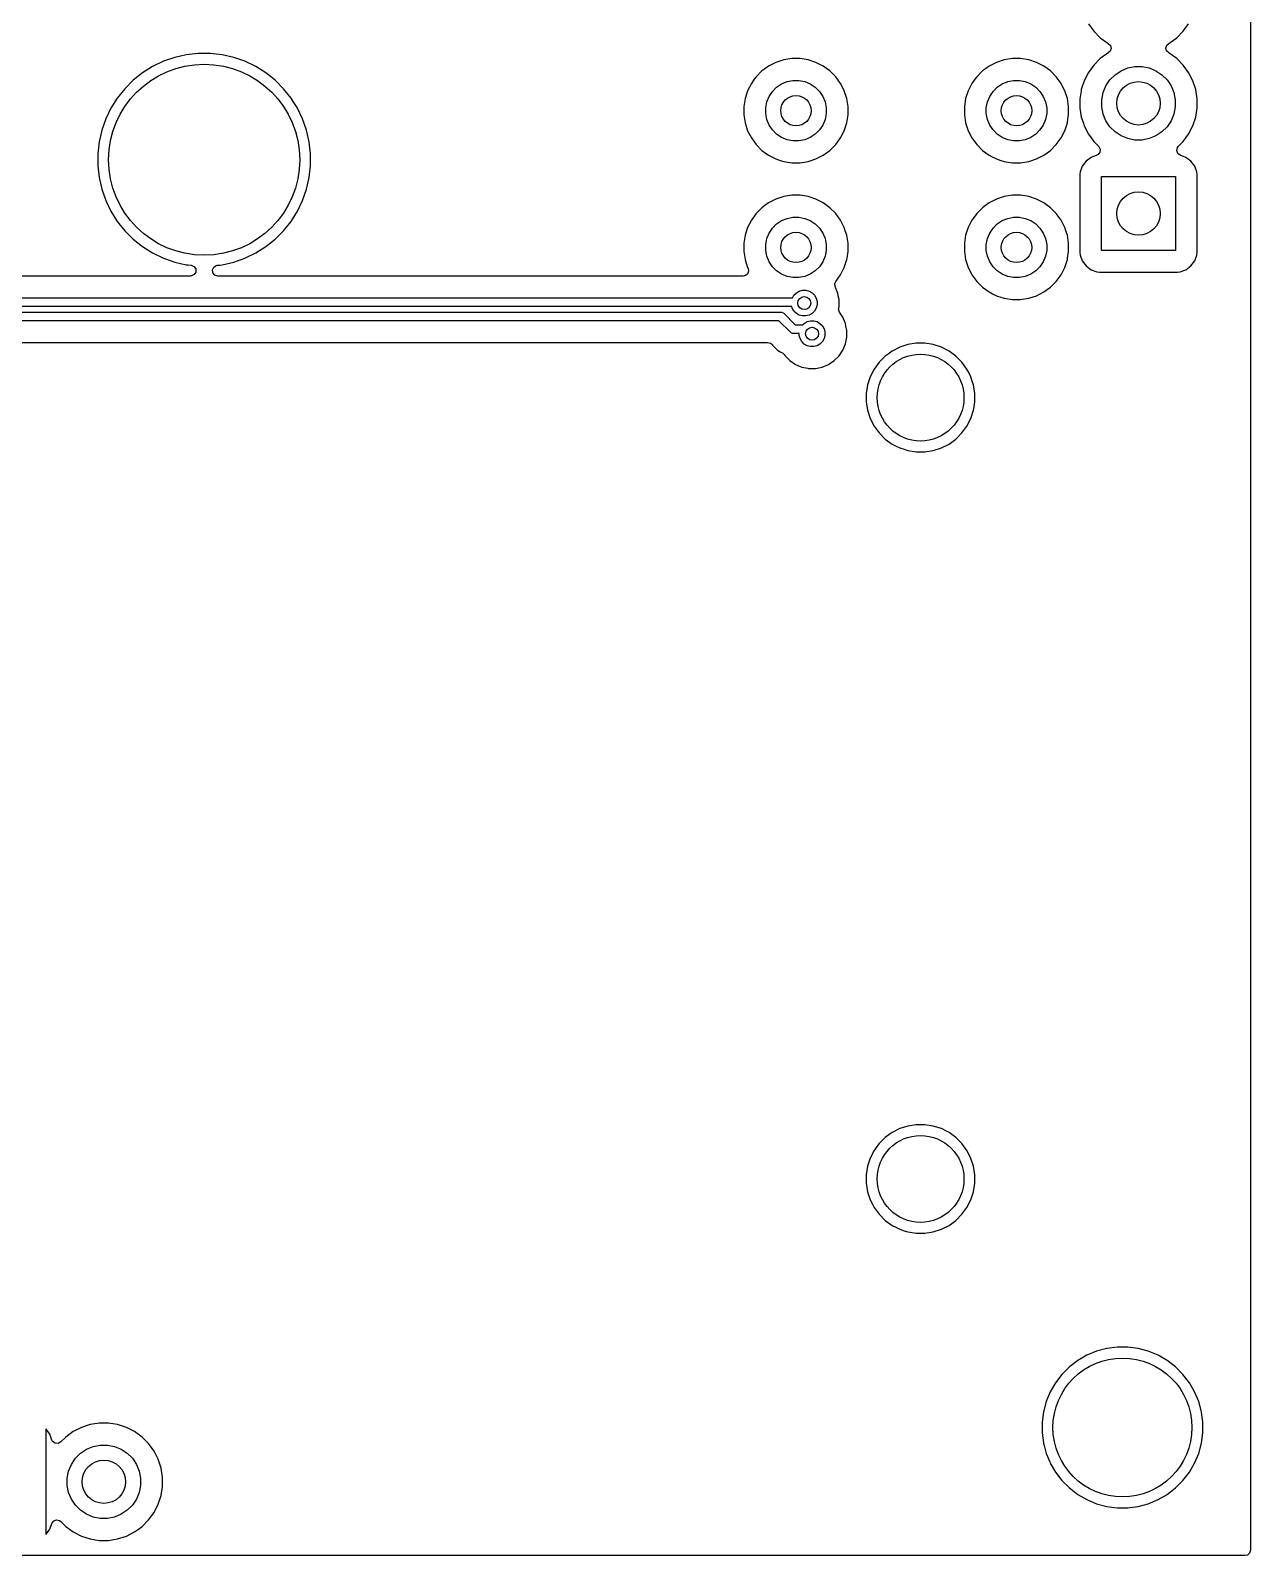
# Model space of a CAD drawing. Extents: x 81.5 to 180.4, y -148.7 to -49.7.
# Drawn here: x 152.35 to 180.45, y -148.7 to -113.57 of the extents above; entities that cross this region are included whole.
import ezdxf

# ---------------------------------------------------------------- set-up
doc = ezdxf.new("R2010")
doc.units = 0
doc.layers.add('BLACK', color=7, linetype='CONTINUOUS')

msp = doc.modelspace()

# ---------------------------------------------------------------- linework, layer by layer
at = {"layer": 'BLACK', "linetype": 'CONTINUOUS'}
for p, q in [((180.4495, -49.8245), (180.4495, -148.5755)), ((176.714951, -113.41282), (176.83989, -113.584786)), ((178.900109, -113.584786), (179.025048, -113.41282)), ((176.83989, -113.584786), (176.990213, -113.735109)), ((176.990213, -113.735109), (177.162182, -113.86005)), ((178.599789, -113.844086), (178.749786, -113.735109)), ((178.749786, -113.735109), (178.749788, -113.735106)), ((178.749788, -113.735106), (178.749792, -113.735104)), ((178.749792, -113.735104), (178.900104, -113.584792)), ((178.900104, -113.584792), (178.900106, -113.584788)), ((178.900106, -113.584788), (178.900109, -113.584786)), ((155.938875, -114.125317), (155.670546, -114.186561)), ((155.938891, -114.125315), (155.938875, -114.125317)), ((156.212379, -114.0945), (155.938891, -114.125315)), ((156.212383, -114.0945), (156.212379, -114.0945)), ((156.487617, -114.0945), (156.212383, -114.0945)), ((156.487621, -114.0945), (156.487617, -114.0945)), ((156.761108, -114.125315), (156.487621, -114.0945)), ((156.761124, -114.125317), (156.761108, -114.125315)), ((157.029453, -114.186561), (156.761124, -114.125317)), ((177.162182, -114.089949), (176.990213, -114.21489)), ((177.162182, -113.86005), (177.170946, -113.864516)), ((177.170946, -114.085484), (177.162182, -114.089949)), ((177.170946, -113.864516), (177.221742, -113.912491)), ((177.215998, -114.046447), (177.170946, -114.085484)), ((177.238536, -113.980312), (177.215998, -114.046447)), ((177.221742, -113.912491), (177.238536, -113.980312)), ((178.501463, -113.969692), (178.523999, -113.903556)), ((178.518259, -114.037512), (178.501463, -113.969692)), ((178.569054, -114.085485), (178.518259, -114.037512)), ((178.523999, -113.903556), (178.569054, -113.864515)), ((178.569054, -113.864515), (178.577816, -113.860051)), ((178.577115, -114.089591), (178.569054, -114.085485)), ((178.57782, -114.089951), (178.577115, -114.089591)), ((178.577816, -113.860051), (178.599789, -113.844086)), ((178.749786, -114.21489), (178.57782, -114.089951)), ((155.162781, -114.396884), (154.929733, -114.543318)), ((155.410753, -114.277467), (155.162781, -114.396884)), ((155.670534, -114.186565), (155.410753, -114.277467)), ((155.670546, -114.186561), (155.670534, -114.186565)), ((157.029465, -114.186565), (157.029453, -114.186561)), ((157.289246, -114.277467), (157.029465, -114.186565)), ((157.537218, -114.396884), (157.289246, -114.277467)), ((157.537221, -114.396886), (157.537218, -114.396884)), ((157.770268, -114.543319), (157.537221, -114.396886)), ((169.197924, -114.499312), (169.064312, -114.632924)), ((169.197925, -114.499312), (169.197924, -114.499312)), ((169.197927, -114.49931), (169.197925, -114.499312)), ((169.263579, -114.45161), (169.197927, -114.49931)), ((169.3508, -114.38824), (169.263579, -114.45161)), ((169.519163, -114.302454), (169.3508, -114.38824)), ((169.698881, -114.244059), (169.519163, -114.302454)), ((169.885514, -114.2145), (169.698881, -114.244059)), ((169.885519, -114.2145), (169.885514, -114.2145)), ((170.074481, -114.2145), (169.885519, -114.2145)), ((170.074486, -114.2145), (170.074481, -114.2145)), ((170.261118, -114.244059), (170.074486, -114.2145)), ((170.440836, -114.302454), (170.261118, -114.244059)), ((170.564006, -114.365213), (170.440836, -114.302454)), ((170.609199, -114.38824), (170.564006, -114.365213)), ((170.762073, -114.49931), (170.609199, -114.38824)), ((170.89569, -114.632927), (170.762073, -114.49931)), ((174.277924, -114.499312), (174.144312, -114.632924)), ((174.277925, -114.499312), (174.277924, -114.499312)), ((174.277927, -114.49931), (174.277925, -114.499312)), ((174.343579, -114.45161), (174.277927, -114.49931)), ((174.4308, -114.38824), (174.343579, -114.45161)), ((174.599163, -114.302454), (174.4308, -114.38824)), ((174.778881, -114.244059), (174.599163, -114.302454)), ((174.965514, -114.2145), (174.778881, -114.244059)), ((174.965519, -114.2145), (174.965514, -114.2145)), ((175.154481, -114.2145), (174.965519, -114.2145)), ((175.154486, -114.2145), (175.154481, -114.2145)), ((175.341118, -114.244059), (175.154486, -114.2145)), ((175.520836, -114.302454), (175.341118, -114.244059)), ((175.644006, -114.365213), (175.520836, -114.302454)), ((175.689199, -114.38824), (175.644006, -114.365213)), ((175.842073, -114.49931), (175.689199, -114.38824)), ((175.97569, -114.632927), (175.842073, -114.49931)), ((176.83989, -114.365213), (176.714951, -114.537179)), ((176.990213, -114.21489), (176.83989, -114.365213)), ((177.330766, -114.587941), (177.469313, -114.495367)), ((177.469313, -114.495367), (177.623258, -114.431601)), ((177.623258, -114.431601), (177.786685, -114.399093)), ((177.786685, -114.399093), (177.953315, -114.399093)), ((177.953315, -114.399093), (178.116742, -114.431601)), ((178.116742, -114.431601), (178.270687, -114.495367)), ((178.270687, -114.495367), (178.409234, -114.587941)), ((178.900109, -114.365213), (178.749786, -114.21489)), ((179.025048, -114.537179), (178.900109, -114.365213)), ((154.714545, -114.714924), (154.519924, -114.909545)), ((154.929733, -114.543318), (154.714545, -114.714924)), ((157.985455, -114.714925), (157.770268, -114.543319)), ((158.180075, -114.909545), (157.985455, -114.714925)), ((168.95324, -114.7858), (168.867454, -114.954163)), ((169.02117, -114.692304), (168.95324, -114.7858)), ((169.06431, -114.632927), (169.02117, -114.692304)), ((169.064312, -114.632925), (169.06431, -114.632927)), ((169.064312, -114.632924), (169.064312, -114.632925)), ((169.438893, -114.970925), (169.535925, -114.873893)), ((169.535925, -114.873893), (169.650022, -114.797655)), ((169.650022, -114.797655), (169.776801, -114.745142)), ((169.776801, -114.745142), (169.911388, -114.718371)), ((169.911388, -114.718371), (170.048612, -114.718371)), ((170.048612, -114.718371), (170.183199, -114.745142)), ((170.183199, -114.745142), (170.309978, -114.797655)), ((170.309978, -114.797655), (170.424075, -114.873893)), ((170.424075, -114.873893), (170.521107, -114.970925)), ((171.00676, -114.785801), (170.89569, -114.632927)), ((171.011462, -114.79503), (171.00676, -114.785801)), ((171.092545, -114.954163), (171.011462, -114.79503)), ((174.03324, -114.7858), (173.947454, -114.954163)), ((174.10117, -114.692304), (174.03324, -114.7858)), ((174.14431, -114.632927), (174.10117, -114.692304)), ((174.144312, -114.632925), (174.14431, -114.632927)), ((174.144312, -114.632924), (174.144312, -114.632925)), ((174.518893, -114.970925), (174.615925, -114.873893)), ((174.615925, -114.873893), (174.730022, -114.797655)), ((174.730022, -114.797655), (174.856801, -114.745142)), ((174.856801, -114.745142), (174.991388, -114.718371)), ((174.991388, -114.718371), (175.128612, -114.718371)), ((175.128612, -114.718371), (175.263199, -114.745142)), ((175.263199, -114.745142), (175.389978, -114.797655)), ((175.389978, -114.797655), (175.504075, -114.873893)), ((175.504075, -114.873893), (175.601107, -114.970925)), ((176.08676, -114.785801), (175.97569, -114.632927)), ((176.091462, -114.79503), (176.08676, -114.785801)), ((176.172545, -114.954163), (176.091462, -114.79503)), ((176.618444, -114.726585), (176.552753, -114.92876)), ((176.714951, -114.537179), (176.618444, -114.726585)), ((177.056601, -114.998258), (177.120367, -114.844313)), ((177.120367, -114.844313), (177.212941, -114.705766)), ((177.212941, -114.705766), (177.330766, -114.587941)), ((178.409234, -114.587941), (178.527059, -114.705766)), ((178.527059, -114.705766), (178.619633, -114.844313)), ((178.619633, -114.844313), (178.683399, -114.998258)), ((179.025049, -114.537181), (179.025048, -114.537179)), ((179.025051, -114.537184), (179.025049, -114.537181)), ((179.121557, -114.726588), (179.025051, -114.537184)), ((179.187246, -114.928757), (179.121557, -114.726588)), ((154.348318, -115.124733), (154.201884, -115.357781)), ((154.519924, -114.909545), (154.348318, -115.124733)), ((158.351681, -115.124732), (158.180075, -114.909545)), ((158.399005, -115.200048), (158.351681, -115.124732)), ((158.474698, -115.320513), (158.399005, -115.200048)), ((168.809059, -115.133881), (168.7795, -115.320513)), ((168.867454, -114.954163), (168.809059, -115.133881)), ((169.283371, -115.346388), (169.310142, -115.211801)), ((169.310142, -115.211801), (169.362655, -115.085022)), ((169.362655, -115.085022), (169.438893, -114.970925)), ((170.521107, -114.970925), (170.597345, -115.085022)), ((170.597345, -115.085022), (170.649858, -115.211801)), ((170.649858, -115.211801), (170.676629, -115.346388)), ((171.15094, -115.133881), (171.092545, -114.954163)), ((171.1805, -115.320513), (171.15094, -115.133881)), ((173.889059, -115.133881), (173.8595, -115.320513)), ((173.947454, -114.954163), (173.889059, -115.133881)), ((174.363371, -115.346388), (174.390142, -115.211801)), ((174.390142, -115.211801), (174.442655, -115.085022)), ((174.442655, -115.085022), (174.518893, -114.970925)), ((175.601107, -114.970925), (175.677345, -115.085022)), ((175.677345, -115.085022), (175.729858, -115.211801)), ((175.729858, -115.211801), (175.756629, -115.346388)), ((176.23094, -115.133881), (176.172545, -114.954163)), ((176.2605, -115.320513), (176.23094, -115.133881)), ((176.54873, -114.954163), (176.5195, -115.138713)), ((176.5195, -115.138713), (176.5195, -115.351287)), ((176.552753, -114.92876), (176.54873, -114.954163)), ((177.024093, -115.161685), (177.056601, -114.998258)), ((177.024093, -115.328315), (177.024093, -115.161685)), ((178.683399, -114.998258), (178.715907, -115.161685)), ((178.715907, -115.161685), (178.715907, -115.328315)), ((179.2205, -115.138713), (179.187246, -114.928757)), ((179.2205, -115.351287), (179.2205, -115.138713)), ((154.201884, -115.357781), (154.082467, -115.605753)), ((158.498115, -115.35778), (158.474698, -115.320513)), ((158.498115, -115.357781), (158.498115, -115.35778)), ((158.617534, -115.605757), (158.498115, -115.357781)), ((168.7795, -115.320513), (168.7795, -115.509486)), ((168.7795, -115.509486), (168.809059, -115.696118)), ((169.283371, -115.483612), (169.283371, -115.346388)), ((169.310142, -115.618199), (169.283371, -115.483612)), ((170.676629, -115.483612), (170.649858, -115.618199)), ((170.676629, -115.346388), (170.676629, -115.483612)), ((171.165252, -115.605757), (171.1805, -115.509486)), ((171.1805, -115.509486), (171.1805, -115.320513)), ((173.8595, -115.320513), (173.8595, -115.509486)), ((173.8595, -115.509486), (173.889059, -115.696118)), ((174.363371, -115.483612), (174.363371, -115.346388)), ((174.390142, -115.618199), (174.363371, -115.483612)), ((175.756629, -115.483612), (175.729858, -115.618199)), ((175.756629, -115.346388), (175.756629, -115.483612)), ((176.245252, -115.605757), (176.2605, -115.509486)), ((176.2605, -115.509486), (176.2605, -115.320513)), ((176.5195, -115.351287), (176.520529, -115.357781)), ((176.520529, -115.357781), (176.551748, -115.554896)), ((176.551748, -115.554896), (176.552754, -115.561243)), ((176.552754, -115.561243), (176.599531, -115.705208)), ((177.056601, -115.491742), (177.024093, -115.328315)), ((177.120367, -115.645687), (177.056601, -115.491742)), ((178.683399, -115.491742), (178.619633, -115.645687)), ((178.715907, -115.328315), (178.683399, -115.491742)), ((179.121557, -115.763412), (179.187246, -115.561243)), ((179.187246, -115.561243), (179.2205, -115.351287)), ((153.991561, -115.865546), (153.930317, -116.133875)), ((153.991565, -115.865534), (153.991561, -115.865546)), ((154.082467, -115.605753), (153.991565, -115.865534)), ((158.708438, -115.865546), (158.617534, -115.605757)), ((158.769683, -116.133879), (158.708438, -115.865546)), ((168.809059, -115.696118), (168.867454, -115.875836)), ((168.867454, -115.875836), (168.95324, -116.044199)), ((169.362655, -115.744978), (169.310142, -115.618199)), ((169.438893, -115.859075), (169.362655, -115.744978)), ((169.535925, -115.956107), (169.438893, -115.859075)), ((170.521107, -115.859075), (170.424075, -115.956107)), ((170.597345, -115.744978), (170.521107, -115.859075)), ((170.649858, -115.618199), (170.597345, -115.744978)), ((171.00676, -116.044199), (171.092547, -115.875832)), ((171.092547, -115.875832), (171.15094, -115.696118)), ((171.15094, -115.696118), (171.165252, -115.605757)), ((173.889059, -115.696118), (173.947454, -115.875836)), ((173.947454, -115.875836), (174.03324, -116.044199)), ((174.442655, -115.744978), (174.390142, -115.618199)), ((174.518893, -115.859075), (174.442655, -115.744978)), ((174.615925, -115.956107), (174.518893, -115.859075)), ((175.601107, -115.859075), (175.504075, -115.956107)), ((175.677345, -115.744978), (175.601107, -115.859075)), ((175.729858, -115.618199), (175.677345, -115.744978)), ((176.08676, -116.044199), (176.172547, -115.875832)), ((176.172547, -115.875832), (176.23094, -115.696118)), ((176.23094, -115.696118), (176.245252, -115.605757)), ((176.599531, -115.705208), (176.618444, -115.763414)), ((176.618444, -115.763414), (176.714951, -115.95282)), ((177.212941, -115.784234), (177.120367, -115.645687)), ((177.330766, -115.902059), (177.212941, -115.784234)), ((177.469313, -115.994633), (177.330766, -115.902059)), ((178.409234, -115.902059), (178.270687, -115.994633)), ((178.527059, -115.784234), (178.409234, -115.902059)), ((178.619633, -115.645687), (178.527059, -115.784234)), ((179.025051, -115.952816), (179.121557, -115.763412)), ((153.930315, -116.133891), (153.8995, -116.407378)), ((153.930317, -116.133875), (153.930315, -116.133891)), ((158.8005, -116.407383), (158.769683, -116.133879)), ((168.95324, -116.044199), (169.06431, -116.197073)), ((169.06431, -116.197073), (169.197927, -116.33069)), ((169.650022, -116.032345), (169.535925, -115.956107)), ((169.776801, -116.084858), (169.650022, -116.032345)), ((169.911388, -116.111629), (169.776801, -116.084858)), ((170.048612, -116.111629), (169.911388, -116.111629)), ((170.183199, -116.084858), (170.048612, -116.111629)), ((170.309978, -116.032345), (170.183199, -116.084858)), ((170.424075, -115.956107), (170.309978, -116.032345)), ((170.762073, -116.33069), (170.89569, -116.197073)), ((170.89569, -116.197073), (171.00676, -116.044199)), ((174.03324, -116.044199), (174.14431, -116.197073)), ((174.14431, -116.197073), (174.277927, -116.33069)), ((174.730022, -116.032345), (174.615925, -115.956107)), ((174.856801, -116.084858), (174.730022, -116.032345)), ((174.991388, -116.111629), (174.856801, -116.084858)), ((175.128612, -116.111629), (174.991388, -116.111629)), ((175.263199, -116.084858), (175.128612, -116.111629)), ((175.389978, -116.032345), (175.263199, -116.084858)), ((175.504075, -115.956107), (175.389978, -116.032345)), ((175.842073, -116.33069), (175.97569, -116.197073)), ((175.97569, -116.197073), (176.08676, -116.044199)), ((176.714951, -115.95282), (176.83989, -116.124786)), ((176.83989, -116.124786), (176.95343, -116.238326)), ((176.95343, -116.238326), (176.986915, -116.299649)), ((177.623258, -116.058399), (177.469313, -115.994633)), ((177.786685, -116.090907), (177.623258, -116.058399)), ((177.953315, -116.090907), (177.786685, -116.090907)), ((178.116742, -116.058399), (177.953315, -116.090907)), ((178.270687, -115.994633), (178.116742, -116.058399)), ((178.750566, -116.334853), (178.765418, -116.26658)), ((178.765418, -116.26658), (178.786563, -116.238332)), ((178.786563, -116.238332), (178.900104, -116.124792)), ((178.900104, -116.124792), (179.025051, -115.952816)), ((153.8995, -116.407378), (153.8995, -116.682621)), ((158.8005, -116.682617), (158.8005, -116.407383)), ((169.197927, -116.33069), (169.350801, -116.44176)), ((169.350801, -116.44176), (169.423326, -116.478713)), ((169.423326, -116.478713), (169.519163, -116.527545)), ((169.519163, -116.527545), (169.519165, -116.527545)), ((169.519165, -116.527545), (169.519168, -116.527547)), ((169.519168, -116.527547), (169.615497, -116.558846)), ((169.615497, -116.558846), (169.698881, -116.58594)), ((169.698881, -116.58594), (169.885514, -116.6155)), ((169.885514, -116.6155), (169.885519, -116.6155)), ((169.885519, -116.6155), (170.074486, -116.6155)), ((170.074486, -116.6155), (170.261118, -116.58594)), ((170.261118, -116.58594), (170.287241, -116.577452)), ((170.287241, -116.577452), (170.440832, -116.527547)), ((170.440832, -116.527547), (170.609199, -116.44176)), ((170.609199, -116.44176), (170.762073, -116.33069)), ((174.277927, -116.33069), (174.430801, -116.44176)), ((174.430801, -116.44176), (174.503326, -116.478713)), ((174.503326, -116.478713), (174.599163, -116.527545)), ((174.599163, -116.527545), (174.599165, -116.527545)), ((174.599165, -116.527545), (174.599168, -116.527547)), ((174.599168, -116.527547), (174.695497, -116.558846)), ((174.695497, -116.558846), (174.778881, -116.58594)), ((174.778881, -116.58594), (174.965514, -116.6155)), ((174.965514, -116.6155), (174.965519, -116.6155)), ((174.965519, -116.6155), (175.154486, -116.6155)), ((175.154486, -116.6155), (175.341118, -116.58594)), ((175.341118, -116.58594), (175.367241, -116.577452)), ((175.367241, -116.577452), (175.520832, -116.527547)), ((175.520832, -116.527547), (175.689199, -116.44176)), ((175.689199, -116.44176), (175.842073, -116.33069)), ((176.662452, -116.577455), (176.576206, -116.692664)), ((176.662455, -116.577452), (176.662452, -116.577455)), ((176.777664, -116.491206), (176.662455, -116.577452)), ((176.777669, -116.491203), (176.777664, -116.491206)), ((176.909083, -116.442189), (176.777669, -116.491203)), ((176.940059, -116.425274), (176.909083, -116.442189)), ((176.981931, -116.369341), (176.940059, -116.425274)), ((176.986915, -116.299649), (176.981931, -116.369341)), ((178.774983, -116.400318), (178.750566, -116.334853)), ((178.830917, -116.442189), (178.774983, -116.400318)), ((178.962328, -116.491202), (178.830917, -116.442189)), ((178.962335, -116.491206), (178.962328, -116.491202)), ((179.077544, -116.577452), (178.962335, -116.491206)), ((179.077547, -116.577455), (179.077544, -116.577452)), ((179.163793, -116.692664), (179.077547, -116.577455)), ((153.8995, -116.682621), (153.930315, -116.956108)), ((153.930315, -116.956108), (153.930317, -116.956124)), ((153.930317, -116.956124), (153.991561, -117.224453)), ((158.708438, -117.224454), (158.769683, -116.956121)), ((158.769683, -116.956121), (158.8005, -116.682617)), ((176.519501, -116.887123), (176.5195, -116.887135)), ((176.5195, -116.887135), (176.5195, -118.68287)), ((176.525908, -116.827517), (176.519501, -116.887116)), ((176.519501, -116.887116), (176.519501, -116.887123)), ((176.576202, -116.692671), (176.525908, -116.827517)), ((176.576206, -116.692664), (176.576202, -116.692671)), ((177.02, -118.635), (177.02, -116.935)), ((177.02, -116.935), (178.72, -116.935)), ((178.72, -116.935), (178.72, -118.635)), ((179.163795, -116.692668), (179.163793, -116.692664)), ((179.163796, -116.692669), (179.163795, -116.692668)), ((179.214091, -116.827517), (179.163796, -116.692669)), ((179.220499, -116.887128), (179.214091, -116.827517)), ((179.2205, -118.682873), (179.220499, -116.887128)), ((153.991561, -117.224453), (153.991565, -117.224465)), ((153.991565, -117.224465), (154.082467, -117.484246)), ((158.617534, -117.484243), (158.708438, -117.224454)), ((154.082467, -117.484246), (154.201884, -117.732218)), ((158.498114, -117.732221), (158.617534, -117.484243)), ((169.197924, -117.649312), (169.064312, -117.782924)), ((169.197925, -117.649312), (169.197924, -117.649312)), ((169.197927, -117.64931), (169.197925, -117.649312)), ((169.263579, -117.60161), (169.197927, -117.64931)), ((169.3508, -117.53824), (169.263579, -117.60161)), ((169.519163, -117.452454), (169.3508, -117.53824)), ((169.698881, -117.394059), (169.519163, -117.452454)), ((169.885514, -117.3645), (169.698881, -117.394059)), ((169.885519, -117.3645), (169.885514, -117.3645)), ((170.074481, -117.3645), (169.885519, -117.3645)), ((170.074486, -117.3645), (170.074481, -117.3645)), ((170.261118, -117.394059), (170.074486, -117.3645)), ((170.440836, -117.452454), (170.261118, -117.394059)), ((170.609199, -117.53824), (170.440836, -117.452454)), ((170.762073, -117.64931), (170.609199, -117.53824)), ((170.89569, -117.782927), (170.762073, -117.64931)), ((174.277924, -117.649312), (174.144312, -117.782924)), ((174.277925, -117.649312), (174.277924, -117.649312)), ((174.277927, -117.64931), (174.277925, -117.649312)), ((174.343579, -117.60161), (174.277927, -117.64931)), ((174.4308, -117.53824), (174.343579, -117.60161)), ((174.599163, -117.452454), (174.4308, -117.53824)), ((174.778881, -117.394059), (174.599163, -117.452454)), ((174.965514, -117.3645), (174.778881, -117.394059)), ((174.965519, -117.3645), (174.965514, -117.3645)), ((175.154481, -117.3645), (174.965519, -117.3645)), ((175.154486, -117.3645), (175.154481, -117.3645)), ((175.341118, -117.394059), (175.154486, -117.3645)), ((175.520836, -117.452454), (175.341118, -117.394059)), ((175.689199, -117.53824), (175.520836, -117.452454)), ((175.842073, -117.64931), (175.689199, -117.53824)), ((175.97569, -117.782927), (175.842073, -117.64931)), ((154.201884, -117.732218), (154.201886, -117.732221)), ((154.201886, -117.732221), (154.348319, -117.965268)), ((154.348319, -117.965268), (154.519925, -118.180455)), ((158.180075, -118.180455), (158.351681, -117.965268)), ((158.351681, -117.965268), (158.498114, -117.732221)), ((168.95324, -117.9358), (168.867454, -118.104163)), ((169.025345, -117.836557), (168.95324, -117.9358)), ((169.06431, -117.782927), (169.025345, -117.836557)), ((169.064312, -117.782925), (169.06431, -117.782927)), ((169.064312, -117.782924), (169.064312, -117.782925)), ((169.438893, -118.120925), (169.535925, -118.023893)), ((169.535925, -118.023893), (169.650022, -117.947655)), ((169.650022, -117.947655), (169.776801, -117.895142)), ((169.776801, -117.895142), (169.911388, -117.868371)), ((169.911388, -117.868371), (170.048612, -117.868371)), ((170.048612, -117.868371), (170.183199, -117.895142)), ((170.183199, -117.895142), (170.309978, -117.947655)), ((170.309978, -117.947655), (170.424075, -118.023893)), ((170.424075, -118.023893), (170.521107, -118.120925)), ((171.006759, -117.9358), (170.89569, -117.782927)), ((171.092545, -118.104163), (171.006759, -117.9358)), ((174.03324, -117.9358), (173.947454, -118.104163)), ((174.105345, -117.836557), (174.03324, -117.9358)), ((174.14431, -117.782927), (174.105345, -117.836557)), ((174.144312, -117.782925), (174.14431, -117.782927)), ((174.144312, -117.782924), (174.144312, -117.782925)), ((174.518893, -118.120925), (174.615925, -118.023893)), ((174.615925, -118.023893), (174.730022, -117.947655)), ((174.730022, -117.947655), (174.856801, -117.895142)), ((174.856801, -117.895142), (174.991388, -117.868371)), ((174.991388, -117.868371), (175.128612, -117.868371)), ((175.128612, -117.868371), (175.263199, -117.895142)), ((175.263199, -117.895142), (175.389978, -117.947655)), ((175.389978, -117.947655), (175.504075, -118.023893)), ((175.504075, -118.023893), (175.601107, -118.120925)), ((176.086759, -117.9358), (175.97569, -117.782927)), ((176.172545, -118.104163), (176.086759, -117.9358)), ((154.519925, -118.180455), (154.714545, -118.375075)), ((154.714545, -118.375075), (154.929732, -118.546681)), ((157.770268, -118.546681), (157.985455, -118.375075)), ((157.985455, -118.375075), (158.180075, -118.180455)), ((168.809059, -118.283881), (168.7795, -118.470513)), ((168.867454, -118.104163), (168.809059, -118.283881)), ((169.283371, -118.496388), (169.310142, -118.361801)), ((169.310142, -118.361801), (169.362655, -118.235022)), ((169.362655, -118.235022), (169.438893, -118.120925)), ((170.521107, -118.120925), (170.597345, -118.235022)), ((170.597345, -118.235022), (170.649858, -118.361801)), ((170.649858, -118.361801), (170.676629, -118.496388)), ((171.092545, -118.104165), (171.092545, -118.104163)), ((171.092547, -118.104168), (171.092545, -118.104165)), ((171.117334, -118.180454), (171.092547, -118.104168)), ((171.15094, -118.283881), (171.117334, -118.180454)), ((171.1805, -118.470513), (171.15094, -118.283881)), ((173.889059, -118.283881), (173.8595, -118.470513)), ((173.947454, -118.104163), (173.889059, -118.283881)), ((174.363371, -118.496388), (174.390142, -118.361801)), ((174.390142, -118.361801), (174.442655, -118.235022)), ((174.442655, -118.235022), (174.518893, -118.120925)), ((175.601107, -118.120925), (175.677345, -118.235022)), ((175.677345, -118.235022), (175.729858, -118.361801)), ((175.729858, -118.361801), (175.756629, -118.496388)), ((176.172545, -118.104165), (176.172545, -118.104163)), ((176.172547, -118.104168), (176.172545, -118.104165)), ((176.197334, -118.180454), (176.172547, -118.104168)), ((176.23094, -118.283881), (176.197334, -118.180454)), ((176.2605, -118.470513), (176.23094, -118.283881)), ((154.929732, -118.546681), (155.162779, -118.693114)), ((155.162779, -118.693114), (155.410757, -118.812534)), ((157.289243, -118.812534), (157.537221, -118.693114)), ((157.537221, -118.693114), (157.770268, -118.546681)), ((168.7795, -118.470513), (168.7795, -118.659486)), ((168.7795, -118.659486), (168.809059, -118.846118)), ((169.283371, -118.633612), (169.283371, -118.496388)), ((169.310142, -118.768199), (169.283371, -118.633612)), ((170.676629, -118.633612), (170.649858, -118.768199)), ((170.676629, -118.496388), (170.676629, -118.633612)), ((171.156259, -118.812534), (171.1805, -118.659486)), ((171.1805, -118.659486), (171.1805, -118.470513)), ((173.8595, -118.470513), (173.8595, -118.659486)), ((173.8595, -118.659486), (173.889059, -118.846118)), ((174.363371, -118.633612), (174.363371, -118.496388)), ((174.390142, -118.768199), (174.363371, -118.633612)), ((175.756629, -118.633612), (175.729858, -118.768199)), ((175.756629, -118.496388), (175.756629, -118.633612)), ((176.236259, -118.812534), (176.2605, -118.659486)), ((176.2605, -118.659486), (176.2605, -118.470513)), ((176.5195, -118.68287), (176.519501, -118.682876)), ((176.519501, -118.682876), (176.525908, -118.742483)), ((176.525908, -118.742483), (176.576202, -118.877328)), ((178.72, -118.635), (177.02, -118.635)), ((179.163796, -118.877331), (179.214091, -118.742483)), ((179.214091, -118.742483), (179.2205, -118.682873)), ((155.410757, -118.812534), (155.58866, -118.874785)), ((155.58866, -118.874785), (155.670534, -118.903434)), ((155.670534, -118.903434), (155.670546, -118.903438)), ((155.670546, -118.903438), (155.938879, -118.964683)), ((155.938879, -118.964683), (155.983805, -118.969745)), ((155.983805, -118.969745), (156.050674, -118.97728)), ((156.050674, -118.97728), (156.115088, -119.004347)), ((156.115088, -119.004347), (156.154643, -119.061942)), ((156.154643, -119.061942), (156.15678, -119.131779)), ((156.540472, -119.082853), (156.569497, -119.019297)), ((156.550416, -119.152011), (156.540472, -119.082853)), ((156.569497, -119.019297), (156.628275, -118.981523)), ((156.628275, -118.981523), (156.649326, -118.97728)), ((156.649326, -118.97728), (156.708575, -118.970603)), ((156.708575, -118.970603), (156.761121, -118.964683)), ((156.761121, -118.964683), (157.029454, -118.903438)), ((157.029454, -118.903438), (157.289243, -118.812534)), ((168.809059, -118.846118), (168.836106, -118.929356)), ((168.836106, -118.929356), (168.867453, -119.025832)), ((168.867453, -119.025832), (168.867454, -119.025835)), ((168.867454, -119.025835), (168.867455, -119.025836)), ((168.867455, -119.025836), (168.876815, -119.044207)), ((168.876815, -119.044207), (168.88971, -119.112876)), ((169.362655, -118.894978), (169.310142, -118.768199)), ((169.438893, -119.009075), (169.362655, -118.894978)), ((169.535925, -119.106107), (169.438893, -119.009075)), ((170.521107, -119.009075), (170.424075, -119.106107)), ((170.597345, -118.894978), (170.521107, -119.009075)), ((170.649858, -118.768199), (170.597345, -118.894978)), ((171.00676, -119.194199), (171.092547, -119.025832)), ((171.092547, -119.025832), (171.15094, -118.846118)), ((171.15094, -118.846118), (171.156259, -118.812534)), ((173.889059, -118.846118), (173.947454, -119.025836)), ((173.947454, -119.025836), (174.031959, -119.191685)), ((174.442655, -118.894978), (174.390142, -118.768199)), ((174.518893, -119.009075), (174.442655, -118.894978)), ((174.615925, -119.106107), (174.518893, -119.009075)), ((175.601107, -119.009075), (175.504075, -119.106107)), ((175.677345, -118.894978), (175.601107, -119.009075)), ((175.729858, -118.768199), (175.677345, -118.894978)), ((176.08676, -119.194199), (176.172547, -119.025832)), ((176.172547, -119.025832), (176.23094, -118.846118)), ((176.23094, -118.846118), (176.236259, -118.812534)), ((176.576202, -118.877328), (176.576206, -118.877335)), ((176.576206, -118.877335), (176.662452, -118.992544)), ((176.662452, -118.992544), (176.662455, -118.992547)), ((176.662455, -118.992547), (176.777664, -119.078793)), ((176.777664, -119.078793), (176.777671, -119.078797)), ((176.777671, -119.078797), (176.912517, -119.129091)), ((178.827483, -119.129091), (178.962331, -119.078796)), ((178.962331, -119.078796), (179.077546, -118.992546)), ((179.077546, -118.992546), (179.163796, -118.877331)), ((156.03679, -119.2245), (151.28667, -119.2245)), ((156.058184, -119.222641), (156.03679, -119.2245)), ((156.120822, -119.191685), (156.058184, -119.222641)), ((156.15678, -119.131779), (156.120822, -119.191685)), ((156.596171, -119.204815), (156.550416, -119.152011)), ((156.66321, -119.2245), (156.596171, -119.204815)), ((168.766329, -119.2245), (156.66321, -119.2245)), ((168.806326, -119.217872), (168.766329, -119.2245)), ((168.863433, -119.177616), (168.806326, -119.217872)), ((168.88971, -119.112876), (168.863433, -119.177616)), ((169.650022, -119.182345), (169.535925, -119.106107)), ((169.776801, -119.234858), (169.650022, -119.182345)), ((169.911388, -119.261629), (169.776801, -119.234858)), ((170.048612, -119.261629), (169.911388, -119.261629)), ((170.183199, -119.234858), (170.048612, -119.261629)), ((170.309978, -119.182345), (170.183199, -119.234858)), ((170.424075, -119.106107), (170.309978, -119.182345)), ((170.873833, -119.39814), (170.895545, -119.347271)), ((170.881302, -119.467609), (170.873833, -119.39814)), ((170.895545, -119.347271), (170.895685, -119.347077)), ((170.895685, -119.347077), (170.89569, -119.347073)), ((170.89569, -119.347073), (171.00676, -119.194199)), ((174.031959, -119.191685), (174.03324, -119.194199)), ((174.03324, -119.194199), (174.14431, -119.347073)), ((174.14431, -119.347073), (174.277927, -119.48069)), ((174.730022, -119.182345), (174.615925, -119.106107)), ((174.856801, -119.234858), (174.730022, -119.182345)), ((174.991388, -119.261629), (174.856801, -119.234858)), ((175.128612, -119.261629), (174.991388, -119.261629)), ((175.263199, -119.234858), (175.128612, -119.261629)), ((175.389978, -119.182345), (175.263199, -119.234858)), ((175.504075, -119.106107), (175.389978, -119.182345)), ((175.842073, -119.48069), (175.97569, -119.347073)), ((175.97569, -119.347073), (176.08676, -119.194199)), ((176.912517, -119.129091), (176.912516, -119.129091)), ((176.912516, -119.129091), (176.919444, -119.129835)), ((176.919444, -119.129835), (176.972127, -119.1355)), ((176.972127, -119.1355), (178.767872, -119.135499)), ((178.767872, -119.135499), (178.827483, -119.129091)), ((151.2, -119.725), (169.89943, -119.725)), ((169.89943, -119.725), (169.934175, -119.664821)), ((169.934175, -119.664821), (169.989553, -119.609443)), ((169.989553, -119.609443), (170.057376, -119.570285)), ((170.057376, -119.570285), (170.133023, -119.550016)), ((170.133023, -119.550016), (170.211339, -119.550016)), ((170.211339, -119.550016), (170.286986, -119.570285)), ((170.286986, -119.570285), (170.354809, -119.609443)), ((170.354809, -119.609443), (170.410187, -119.664821)), ((170.410187, -119.664821), (170.449345, -119.732644)), ((170.449345, -119.732644), (170.469614, -119.808291)), ((170.932726, -119.59176), (170.881302, -119.467609)), ((170.941918, -119.613952), (170.932726, -119.59176)), ((170.954568, -119.677547), (170.941918, -119.613952)), ((170.97268, -119.768602), (170.954568, -119.677547)), ((170.972681, -119.768604), (170.97268, -119.768602)), ((170.972681, -119.926292), (170.972681, -119.768604)), ((174.277927, -119.48069), (174.430801, -119.59176)), ((174.430801, -119.59176), (174.510347, -119.63229)), ((174.510347, -119.63229), (174.599163, -119.677545)), ((174.599163, -119.677545), (174.599165, -119.677545)), ((174.599165, -119.677545), (174.599168, -119.677547)), ((174.599168, -119.677547), (174.695497, -119.708846)), ((174.695497, -119.708846), (174.778881, -119.73594)), ((174.778881, -119.73594), (174.965514, -119.7655)), ((174.965514, -119.7655), (174.965519, -119.7655)), ((174.965519, -119.7655), (175.154486, -119.7655)), ((175.154486, -119.7655), (175.341118, -119.73594)), ((175.341118, -119.73594), (175.520832, -119.677547)), ((175.520832, -119.677547), (175.689199, -119.59176)), ((175.689199, -119.59176), (175.842073, -119.48069)), ((169.885035, -119.925), (151.241421, -119.925)), ((151.335862, -120.053), (169.627789, -120.053)), ((169.627789, -120.053), (169.647298, -120.054921)), ((169.647298, -120.054921), (169.683346, -120.069853)), ((169.683346, -120.069853), (169.6985, -120.082289)), ((169.6985, -120.082289), (169.96466, -120.348449)), ((169.895017, -119.962254), (169.885035, -119.925)), ((169.934175, -120.030077), (169.895017, -119.962254)), ((169.989553, -120.085455), (169.934175, -120.030077)), ((170.057376, -120.124613), (169.989553, -120.085455)), ((170.133023, -120.144882), (170.057376, -120.124613)), ((170.211339, -120.144882), (170.133023, -120.144882)), ((170.286986, -120.124613), (170.211339, -120.144882)), ((170.354809, -120.085455), (170.286986, -120.124613)), ((170.410187, -120.030077), (170.354809, -120.085455)), ((170.449345, -119.962254), (170.410187, -120.030077)), ((170.469614, -119.886607), (170.449345, -119.962254)), ((170.469614, -119.808291), (170.469614, -119.886607)), ((170.962703, -119.990978), (170.965066, -119.964572)), ((170.983581, -120.057656), (170.962703, -119.990978)), ((170.965066, -119.964572), (170.972681, -119.926292)), ((171.060574, -120.172884), (170.983581, -120.057656)), ((169.586367, -120.253), (151.377284, -120.253)), ((169.852527, -120.51916), (169.586367, -120.253)), ((169.96466, -120.348449), (170.134171, -120.348449)), ((170.134171, -120.348449), (170.168556, -120.314064)), ((170.168556, -120.314064), (170.236379, -120.274906)), ((170.236379, -120.274906), (170.312026, -120.254637)), ((170.312026, -120.254637), (170.390342, -120.254637)), ((170.390342, -120.254637), (170.465989, -120.274906)), ((170.465989, -120.274906), (170.533812, -120.314064)), ((170.533812, -120.314064), (170.58919, -120.369442)), ((170.58919, -120.369442), (170.628348, -120.437265)), ((170.628348, -120.437265), (170.648617, -120.512912)), ((171.060581, -120.172897), (171.060574, -120.172884)), ((171.114326, -120.302651), (171.060581, -120.172897)), ((171.120921, -120.318573), (171.114326, -120.302651)), ((171.132455, -120.376557), (171.120921, -120.318573)), ((171.151683, -120.473223), (171.132455, -120.376557)), ((171.151684, -120.473225), (171.151683, -120.473223)), ((171.151684, -120.473228), (171.151684, -120.473225)), ((171.151684, -120.630912), (171.151684, -120.473228)), ((151.63596, -120.7535), (169.327692, -120.7535)), ((169.327692, -120.7535), (169.357132, -120.762144)), ((169.357132, -120.762144), (169.387119, -120.768668)), ((169.387119, -120.768668), (169.392134, -120.772422)), ((169.392134, -120.772422), (169.394731, -120.773185)), ((169.394731, -120.773185), (169.415373, -120.789819)), ((169.415373, -120.789819), (169.438377, -120.812823)), ((169.438377, -120.812823), (169.438387, -120.812834)), ((169.438387, -120.812834), (169.442717, -120.817164)), ((169.442717, -120.817164), (169.442718, -120.817165)), ((169.442718, -120.817165), (169.554522, -120.928969)), ((169.867681, -120.531596), (169.852527, -120.51916)), ((169.903729, -120.546528), (169.867681, -120.531596)), ((169.923238, -120.548449), (169.903729, -120.546528)), ((170.053751, -120.548449), (169.923238, -120.548449)), ((170.053751, -120.591228), (170.053751, -120.548449)), ((170.07402, -120.666875), (170.053751, -120.591228)), ((170.113178, -120.734698), (170.07402, -120.666875)), ((170.168556, -120.790076), (170.113178, -120.734698)), ((170.236379, -120.829234), (170.168556, -120.790076)), ((170.312026, -120.849503), (170.236379, -120.829234)), ((170.390342, -120.849503), (170.312026, -120.849503)), ((170.465989, -120.829234), (170.390342, -120.849503)), ((170.533812, -120.790076), (170.465989, -120.829234)), ((170.58919, -120.734698), (170.533812, -120.790076)), ((170.628348, -120.666875), (170.58919, -120.734698)), ((170.648617, -120.591228), (170.628348, -120.666875)), ((170.648617, -120.512912), (170.648617, -120.591228)), ((171.060578, -120.931249), (171.120921, -120.785567)), ((171.120921, -120.785567), (171.151684, -120.630912)), ((172.557173, -120.80529), (172.36997, -120.866117)), ((172.751578, -120.7745), (172.557173, -120.80529)), ((172.751583, -120.7745), (172.751578, -120.7745)), ((172.948417, -120.7745), (172.751583, -120.7745)), ((172.948422, -120.7745), (172.948417, -120.7745)), ((173.142826, -120.80529), (172.948422, -120.7745)), ((173.330029, -120.866117), (173.142826, -120.80529)), ((169.554522, -120.928969), (169.633385, -120.9745)), ((169.633385, -120.9745), (169.633387, -120.974501)), ((169.633387, -120.974501), (169.66908, -120.995109)), ((169.66908, -120.995109), (169.710179, -121.033601)), ((169.710179, -121.033601), (169.729395, -121.062359)), ((169.729395, -121.062359), (169.729396, -121.06236)), ((169.729396, -121.06236), (169.729399, -121.062364)), ((169.729399, -121.062364), (169.840891, -121.173856)), ((169.840891, -121.173856), (169.840895, -121.173859)), ((169.840895, -121.173859), (169.971998, -121.26146)), ((170.730363, -121.261464), (170.861473, -121.173859)), ((170.861473, -121.173859), (170.972973, -121.062359)), ((170.972973, -121.062359), (171.060578, -120.931249)), ((172.035351, -121.071174), (171.896174, -121.210351)), ((172.035352, -121.071174), (172.035351, -121.071174)), ((172.035354, -121.071172), (172.035352, -121.071174)), ((172.103741, -121.021485), (172.035354, -121.071172)), ((172.194594, -120.955476), (172.103741, -121.021485)), ((172.36997, -120.866117), (172.194594, -120.955476)), ((173.505405, -120.955476), (173.330029, -120.866117)), ((173.664646, -121.071172), (173.505405, -120.955476)), ((173.803828, -121.210354), (173.664646, -121.071172)), ((169.971998, -121.26146), (169.972011, -121.261467)), ((169.972011, -121.261467), (170.080667, -121.306473)), ((170.080667, -121.306473), (170.117687, -121.321807)), ((170.117687, -121.321807), (170.253173, -121.348757)), ((170.253173, -121.348757), (170.272337, -121.352569)), ((170.272337, -121.352569), (170.27234, -121.35257)), ((170.27234, -121.35257), (170.272342, -121.35257)), ((170.272342, -121.35257), (170.430028, -121.35257)), ((170.430028, -121.35257), (170.430029, -121.352569)), ((170.430029, -121.352569), (170.584681, -121.321807)), ((170.584681, -121.321807), (170.730363, -121.261464)), ((171.691117, -121.54497), (171.63029, -121.732173)), ((171.780476, -121.369594), (171.691117, -121.54497)), ((171.859041, -121.26146), (171.780476, -121.369594)), ((171.896172, -121.210354), (171.859041, -121.26146)), ((171.896174, -121.210352), (171.896172, -121.210354)), ((171.896174, -121.210351), (171.896174, -121.210352)), ((173.919524, -121.369595), (173.803828, -121.210354)), ((173.959604, -121.448257), (173.919524, -121.369595)), ((174.008882, -121.54497), (173.959604, -121.448257)), ((174.008882, -121.544972), (174.008882, -121.54497)), ((174.008884, -121.544975), (174.008882, -121.544972)), ((174.041487, -121.645317), (174.008884, -121.544975)), ((171.63029, -121.732173), (171.5995, -121.926577)), ((174.069709, -121.732173), (174.041487, -121.645317)), ((174.1005, -121.926577), (174.069709, -121.732173)), ((171.5995, -121.926577), (171.5995, -122.123422)), ((171.5995, -122.123422), (171.63029, -122.317826)), ((174.075066, -122.284001), (174.1005, -122.123422)), ((174.1005, -122.123422), (174.1005, -121.926577)), ((171.63029, -122.317826), (171.691117, -122.505029)), ((171.691117, -122.505029), (171.780476, -122.680405)), ((173.919524, -122.680405), (174.008884, -122.505025)), ((174.008884, -122.505025), (174.069709, -122.317826)), ((174.069709, -122.317826), (174.075066, -122.284001)), ((171.780476, -122.680405), (171.896172, -122.839646)), ((171.896172, -122.839646), (172.035354, -122.978828)), ((173.664646, -122.978828), (173.803828, -122.839646)), ((173.803828, -122.839646), (173.919524, -122.680405)), ((172.035354, -122.978828), (172.194595, -123.094524)), ((172.194595, -123.094524), (172.270215, -123.133054)), ((172.270215, -123.133054), (172.36997, -123.183882)), ((172.36997, -123.183882), (172.369972, -123.183882)), ((172.369972, -123.183882), (172.369975, -123.183884)), ((172.369975, -123.183884), (172.470317, -123.216487)), ((172.470317, -123.216487), (172.557173, -123.244709)), ((172.557173, -123.244709), (172.751578, -123.2755)), ((172.751578, -123.2755), (172.751583, -123.2755)), ((172.751583, -123.2755), (172.948422, -123.2755)), ((172.948422, -123.2755), (173.142826, -123.244709)), ((173.142826, -123.244709), (173.330025, -123.183884)), ((173.330025, -123.183884), (173.505405, -123.094524)), ((173.505405, -123.094524), (173.664646, -122.978828)), ((172.035351, -139.071174), (171.896174, -139.210351)), ((172.035352, -139.071174), (172.035351, -139.071174)), ((172.035354, -139.071172), (172.035352, -139.071174)), ((172.148825, -138.98873), (172.035354, -139.071172)), ((172.194594, -138.955476), (172.148825, -138.98873)), ((172.36997, -138.866117), (172.194594, -138.955476)), ((172.557173, -138.80529), (172.36997, -138.866117)), ((172.751578, -138.7745), (172.557173, -138.80529)), ((172.751583, -138.7745), (172.751578, -138.7745)), ((172.948417, -138.7745), (172.751583, -138.7745)), ((172.948422, -138.7745), (172.948417, -138.7745)), ((173.142826, -138.80529), (172.948422, -138.7745)), ((173.330029, -138.866117), (173.142826, -138.80529)), ((173.448709, -138.926588), (173.330029, -138.866117)), ((173.505405, -138.955476), (173.448709, -138.926588)), ((173.664646, -139.071172), (173.505405, -138.955476)), ((173.803828, -139.210354), (173.664646, -139.071172)), ((171.780476, -139.369594), (171.691117, -139.54497)), ((171.846485, -139.278741), (171.780476, -139.369594)), ((171.896172, -139.210354), (171.846485, -139.278741)), ((171.896174, -139.210352), (171.896172, -139.210354)), ((171.896174, -139.210351), (171.896174, -139.210352)), ((173.919523, -139.369594), (173.803828, -139.210354)), ((174.008882, -139.54497), (173.919523, -139.369594)), ((171.63029, -139.732173), (171.5995, -139.926577)), ((171.691117, -139.54497), (171.63029, -139.732173)), ((174.008882, -139.544972), (174.008882, -139.54497)), ((174.008884, -139.544975), (174.008882, -139.544972)), ((174.010935, -139.551287), (174.008884, -139.544975)), ((174.069709, -139.732173), (174.010935, -139.551287)), ((174.1005, -139.926577), (174.069709, -139.732173)), ((171.5995, -139.926577), (171.5995, -140.123422)), ((171.5995, -140.123422), (171.63029, -140.317826)), ((174.069709, -140.317826), (174.1005, -140.123422)), ((174.1005, -140.123422), (174.1005, -139.926577)), ((171.63029, -140.317826), (171.691117, -140.505029)), ((171.691117, -140.505029), (171.741949, -140.604792)), ((173.919524, -140.680405), (174.008884, -140.505025)), ((174.008884, -140.505025), (174.069709, -140.317826)), ((171.741949, -140.604792), (171.780476, -140.680405)), ((171.780476, -140.680405), (171.896172, -140.839646)), ((171.896172, -140.839646), (172.035354, -140.978828)), ((173.664646, -140.978828), (173.803828, -140.839646)), ((173.803828, -140.839646), (173.919524, -140.680405)), ((172.035354, -140.978828), (172.194595, -141.094524)), ((172.194595, -141.094524), (172.277455, -141.136743)), ((172.277455, -141.136743), (172.36997, -141.183882)), ((172.36997, -141.183882), (172.369972, -141.183882)), ((172.369972, -141.183882), (172.369975, -141.183884)), ((172.369975, -141.183884), (172.470317, -141.216487)), ((172.470317, -141.216487), (172.557173, -141.244709)), ((173.142826, -141.244709), (173.330025, -141.183884)), ((173.330025, -141.183884), (173.505405, -141.094524)), ((173.505405, -141.094524), (173.664646, -140.978828)), ((172.557173, -141.244709), (172.751578, -141.2755)), ((172.751578, -141.2755), (172.751583, -141.2755)), ((172.751583, -141.2755), (172.948422, -141.2755)), ((172.948422, -141.2755), (173.142826, -141.244709)), ((176.903895, -143.993947), (176.679794, -144.086773)), ((177.138214, -143.931161), (176.903895, -143.993947)), ((177.378711, -143.8995), (177.138214, -143.931161)), ((177.378712, -143.8995), (177.378711, -143.8995)), ((177.621288, -143.8995), (177.378712, -143.8995)), ((177.621289, -143.8995), (177.621288, -143.8995)), ((177.861785, -143.931161), (177.621289, -143.8995)), ((177.861788, -143.931161), (177.861785, -143.931161)), ((177.861789, -143.931162), (177.861788, -143.931161)), ((177.978944, -143.962554), (177.861789, -143.931162)), ((178.096104, -143.993947), (177.978944, -143.962554)), ((178.320205, -144.086773), (178.096104, -143.993947)), ((176.277256, -144.355739), (176.105739, -144.527256)), ((176.277263, -144.355733), (176.277256, -144.355739)), ((176.469706, -144.208067), (176.277263, -144.355733)), ((176.679785, -144.086777), (176.469706, -144.208067)), ((176.679794, -144.086773), (176.679785, -144.086777)), ((178.320212, -144.086776), (178.320205, -144.086773)), ((178.530289, -144.208064), (178.320212, -144.086776)), ((178.530292, -144.208066), (178.530289, -144.208064)), ((178.530293, -144.208067), (178.530292, -144.208066)), ((178.722736, -144.355733), (178.530293, -144.208067)), ((178.722743, -144.355739), (178.722736, -144.355733)), ((178.89426, -144.527256), (178.722743, -144.355739)), ((175.958067, -144.719706), (175.836777, -144.929785)), ((176.105733, -144.527263), (175.958067, -144.719706)), ((176.105739, -144.527256), (176.105733, -144.527263)), ((178.894265, -144.527262), (178.89426, -144.527256)), ((179.041936, -144.719711), (178.894265, -144.527262)), ((179.163224, -144.929788), (179.041936, -144.719711)), ((175.836773, -144.929794), (175.743947, -145.153895)), ((175.836777, -144.929785), (175.836773, -144.929794)), ((179.256054, -145.1539), (179.163224, -144.929788)), ((175.681161, -145.388214), (175.6495, -145.628711)), ((175.743947, -145.153895), (175.681161, -145.388214)), ((179.318838, -145.388211), (179.256054, -145.1539)), ((179.335968, -145.518326), (179.318838, -145.388211)), ((152.707187, -145.792809), (152.7, -145.787428)), ((152.7, -145.787428), (152.7, -148.21257)), ((152.70719, -145.792812), (152.707187, -145.792809)), ((152.79335, -145.907906), (152.70719, -145.792812)), ((153.521585, -145.748444), (153.332179, -145.844951)), ((153.72376, -145.682753), (153.521585, -145.748444)), ((153.885042, -145.657208), (153.72376, -145.682753)), ((153.933713, -145.6495), (153.885042, -145.657208)), ((154.146287, -145.6495), (153.933713, -145.6495)), ((154.194957, -145.657208), (154.146287, -145.6495)), ((154.35624, -145.682753), (154.194957, -145.657208)), ((154.356241, -145.682753), (154.35624, -145.682753)), ((154.356243, -145.682754), (154.356241, -145.682753)), ((154.558412, -145.748443), (154.356243, -145.682754)), ((154.558413, -145.748443), (154.558412, -145.748443)), ((154.558414, -145.748444), (154.558413, -145.748443)), ((154.74782, -145.844951), (154.558414, -145.748444)), ((175.6495, -145.628711), (175.6495, -145.871288)), ((179.349175, -145.618651), (179.335968, -145.518326)), ((179.3505, -145.628712), (179.349175, -145.618651)), ((179.3505, -145.871288), (179.3505, -145.628712)), ((152.793354, -145.907913), (152.79335, -145.907906)), ((152.842422, -146.03947), (152.793354, -145.907913)), ((152.859337, -146.070447), (152.842422, -146.03947)), ((152.91527, -146.112319), (152.859337, -146.070447)), ((152.984962, -146.117303), (152.91527, -146.112319)), ((153.046285, -146.083819), (152.984962, -146.117303)), ((153.160215, -145.969889), (153.046285, -146.083819)), ((153.332179, -145.844951), (153.160215, -145.969889)), ((154.919786, -145.96989), (154.74782, -145.844951)), ((155.070109, -146.120213), (154.919786, -145.96989)), ((155.195048, -146.292179), (155.070109, -146.120213)), ((175.6495, -145.871288), (175.680599, -146.107517)), ((175.680599, -146.107517), (175.681162, -146.111789)), ((175.681162, -146.111789), (175.695987, -146.167116)), ((179.256054, -146.3461), (179.318838, -146.111789)), ((179.318838, -146.111789), (179.3505, -145.871288)), ((153.290367, -146.599313), (153.382941, -146.460766)), ((153.382941, -146.460766), (153.500766, -146.342941)), ((153.500766, -146.342941), (153.639313, -146.250367)), ((153.639313, -146.250367), (153.793258, -146.186601)), ((153.793258, -146.186601), (153.956685, -146.154093)), ((153.956685, -146.154093), (154.123315, -146.154093)), ((154.123315, -146.154093), (154.286742, -146.186601)), ((154.286742, -146.186601), (154.440687, -146.250367)), ((154.440687, -146.250367), (154.579234, -146.342941)), ((154.579234, -146.342941), (154.697059, -146.460766)), ((154.697059, -146.460766), (154.789633, -146.599313)), ((155.195049, -146.292181), (155.195048, -146.292179)), ((155.195051, -146.292184), (155.195049, -146.292181)), ((155.291557, -146.481588), (155.195051, -146.292184)), ((155.357246, -146.683757), (155.291557, -146.481588)), ((175.695987, -146.167116), (175.743947, -146.346104)), ((175.743947, -146.346104), (175.825062, -146.541932)), ((179.163224, -146.570212), (179.256054, -146.3461)), ((153.194093, -146.916685), (153.226601, -146.753258)), ((153.226601, -146.753258), (153.290367, -146.599313)), ((154.789633, -146.599313), (154.853399, -146.753258)), ((154.853399, -146.753258), (154.885907, -146.916685)), ((155.3905, -146.893713), (155.357246, -146.683757)), ((175.825062, -146.541932), (175.836776, -146.570212)), ((175.836776, -146.570212), (175.958064, -146.780289)), ((175.958064, -146.780289), (175.958066, -146.780292)), ((175.958066, -146.780292), (175.958067, -146.780293)), ((175.958067, -146.780293), (176.105733, -146.972736)), ((178.894265, -146.972738), (179.041936, -146.780289)), ((179.041936, -146.780289), (179.163224, -146.570212)), ((153.194093, -147.083315), (153.194093, -146.916685)), ((153.226601, -147.246742), (153.194093, -147.083315)), ((154.885907, -147.083315), (154.853399, -147.246742)), ((154.885907, -146.916685), (154.885907, -147.083315)), ((155.357246, -147.316243), (155.3905, -147.106287)), ((155.3905, -147.106287), (155.3905, -146.893713)), ((176.105733, -146.972736), (176.105739, -146.972743)), ((176.105739, -146.972743), (176.277256, -147.14426)), ((176.277256, -147.14426), (176.277262, -147.144265)), ((176.277262, -147.144265), (176.469711, -147.291936)), ((178.530289, -147.291936), (178.722738, -147.144265)), ((178.722738, -147.144265), (178.894265, -146.972738)), ((153.290367, -147.400687), (153.226601, -147.246742)), ((153.382941, -147.539234), (153.290367, -147.400687)), ((153.500766, -147.657059), (153.382941, -147.539234)), ((154.697059, -147.539234), (154.579234, -147.657059)), ((154.789633, -147.400687), (154.697059, -147.539234)), ((154.853399, -147.246742), (154.789633, -147.400687)), ((155.195051, -147.707816), (155.291557, -147.518412)), ((155.291557, -147.518412), (155.357246, -147.316243)), ((176.469711, -147.291936), (176.679788, -147.413224)), ((176.679788, -147.413224), (176.9039, -147.506054)), ((176.9039, -147.506054), (177.138211, -147.568838)), ((177.861789, -147.568838), (178.0961, -147.506054)), ((178.0961, -147.506054), (178.320212, -147.413224)), ((178.320212, -147.413224), (178.530289, -147.291936)), ((152.884293, -147.904595), (152.949757, -147.880178)), ((152.949757, -147.880178), (153.01803, -147.89503)), ((153.01803, -147.89503), (153.046285, -147.916181)), ((153.639313, -147.749633), (153.500766, -147.657059)), ((153.793258, -147.813399), (153.639313, -147.749633)), ((153.956685, -147.845907), (153.793258, -147.813399)), ((154.123315, -147.845907), (153.956685, -147.845907)), ((154.286742, -147.813399), (154.123315, -147.845907)), ((154.440687, -147.749633), (154.286742, -147.813399)), ((154.579234, -147.657059), (154.440687, -147.749633)), ((154.919792, -148.030104), (155.070104, -147.879792)), ((155.070104, -147.879792), (155.070106, -147.879788)), ((155.070106, -147.879788), (155.070109, -147.879786)), ((155.070109, -147.879786), (155.195048, -147.70782)), ((155.195047, -147.70782), (155.195051, -147.707816)), ((155.195048, -147.70782), (155.195047, -147.70782)), ((177.138211, -147.568838), (177.318586, -147.592584)), ((177.318586, -147.592584), (177.378711, -147.6005)), ((177.378711, -147.6005), (177.378712, -147.6005)), ((177.378712, -147.6005), (177.621289, -147.6005)), ((177.621289, -147.6005), (177.669388, -147.594167)), ((177.669388, -147.594167), (177.861789, -147.568838)), ((152.7, -148.21257), (152.707187, -148.20719)), ((152.707187, -148.20719), (152.70719, -148.207187)), ((152.70719, -148.207187), (152.79335, -148.092093)), ((152.79335, -148.092093), (152.793354, -148.092086)), ((152.793354, -148.092086), (152.842422, -147.960529)), ((152.842422, -147.960529), (152.884293, -147.904595)), ((153.046285, -147.916181), (153.160213, -148.030109)), ((153.160213, -148.030109), (153.332179, -148.155048)), ((153.332179, -148.155048), (153.332181, -148.155049)), ((153.332181, -148.155049), (153.332184, -148.155051)), ((153.332184, -148.155051), (153.521588, -148.251557)), ((153.521588, -148.251557), (153.723757, -148.317246)), ((154.356243, -148.317246), (154.558412, -148.251557)), ((154.558412, -148.251557), (154.747816, -148.155051)), ((154.747816, -148.155051), (154.834471, -148.092093)), ((154.834471, -148.092093), (154.919786, -148.030109)), ((154.919786, -148.030109), (154.919788, -148.030106)), ((154.919788, -148.030106), (154.919792, -148.030104)), ((153.723757, -148.317246), (153.933713, -148.3505)), ((153.933713, -148.3505), (153.933714, -148.3505)), ((153.933714, -148.3505), (154.146286, -148.3505)), ((154.146286, -148.3505), (154.146287, -148.3505)), ((154.146287, -148.3505), (154.356243, -148.317246)), ((180.4495, -148.5755), (180.429815, -148.642539)), ((180.3255, -148.6995), (145.470078, -148.6995)), ((180.377011, -148.688294), (180.3255, -148.6995)), ((180.429815, -148.642539), (180.377011, -148.688294))]:
    msp.add_line(p, q, dxfattribs=at)
at = {"layer": 'BLACK'}
for centre, radius in [((156.35, -116.545), 2.2), ((177.87, -115.245), 0.5), ((169.98, -115.415), 0.35), ((175.06, -115.415), 0.35), ((177.87, -117.785), 0.5), ((169.98, -118.565), 0.35), ((175.06, -118.565), 0.35), ((170.172181, -119.847449), 0.15), ((170.351184, -120.55207), 0.15), ((172.85, -122.025), 1), ((172.85, -140.025), 1), ((177.5, -145.75), 1.6), ((154.04, -147), 0.5)]:
    msp.add_circle(centre, radius, dxfattribs=at)

doc.saveas('drawing.dxf')
